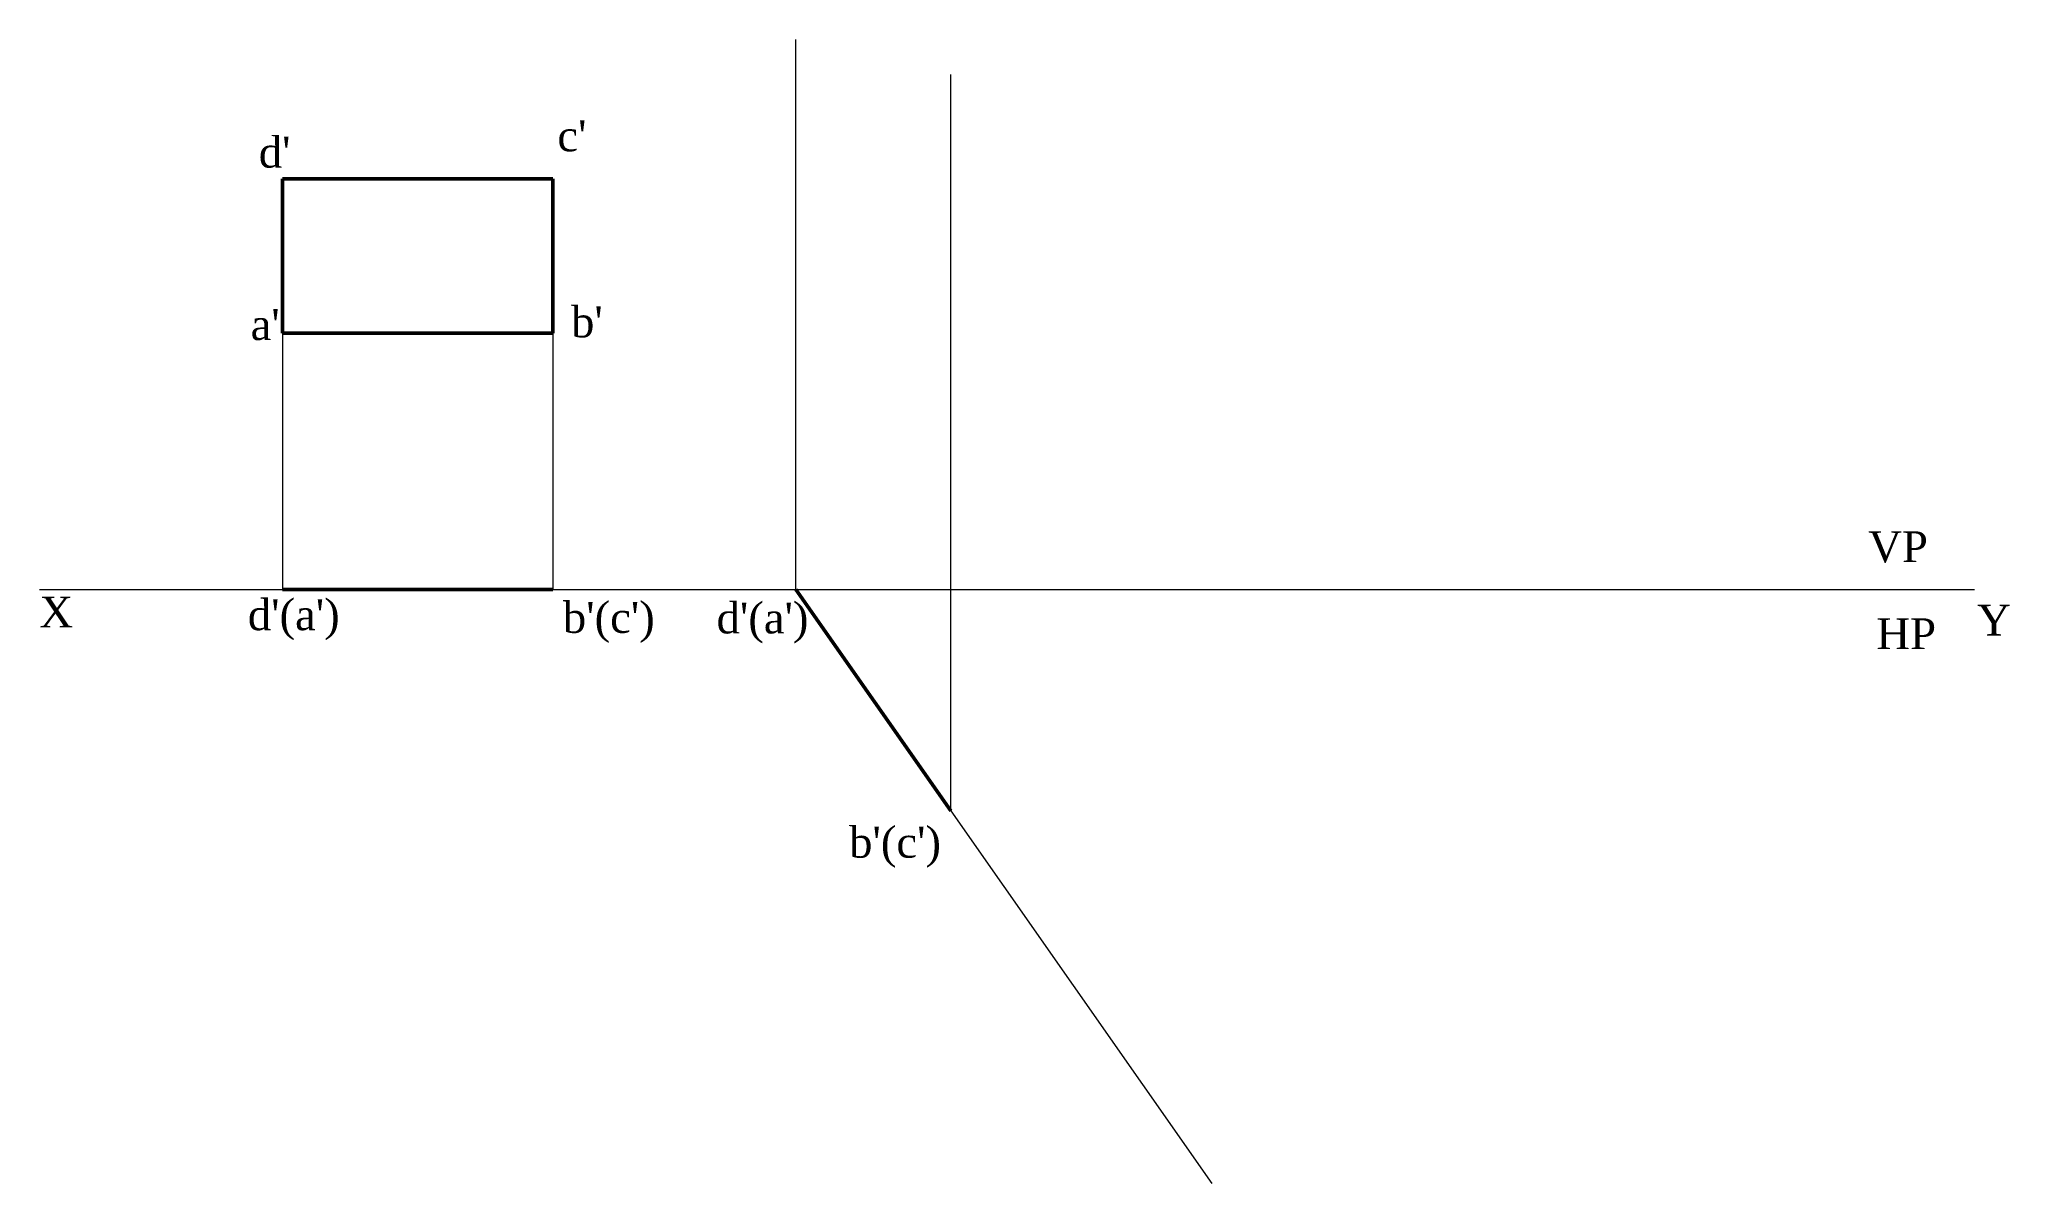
# Paper-space layout 'plane4' of a CAD drawing. Header units: millimetres. Extents: x 11 to 266, y 2 to 150.
import ezdxf

# ---------------------------------------------------------------- set-up
doc = ezdxf.new("R2010")
doc.units = ezdxf.units.MM
doc.linetypes.add('CENTERX2', pattern=[101.6, 63.5, -12.7, 12.7, -12.7])
for name, color, linetype, lineweight in [('projection line', 250, 'Continuous', 5), ('text', 212, 'CENTERX2', 5), ('visible line', 5, 'CENTERX2', 50), ('xy', 1, 'Continuous', 15)]:
    doc.layers.add(name, color=color, linetype=linetype, lineweight=lineweight)
doc.styles.get("Standard").update_dxf_attribs({"font": 'times.ttf', "height": 4})

psp = doc.layouts.new('plane4')

# ---------------------------------------------------------------- linework, layer by layer
at = {"layer": 'projection line'}
for p, q in [((108.64, 78.72), (108.64, 149.96)), ((128.71, 50.05), (128.71, 145.42)), ((42.14, 111.91), (42.14, 78.72)), ((77.14, 111.91), (77.14, 78.72)), ((108.64, 78.72), (162.53, 1.76)), ((128.71, 50.05), (128.71, 50.05))]:
    psp.add_line(p, q, dxfattribs=at)
at = {"layer": 'visible line'}
for p, q in [((42.14, 78.72), (77.14, 78.72)), ((108.64, 78.72), (128.71, 50.05))]:
    psp.add_line(p, q, dxfattribs=at)
psp.add_lwpolyline([(42.14, 131.91), (77.14, 131.91), (77.14, 111.91), (42.14, 111.91)], close=True, dxfattribs=at)
at = {"layer": 'xy'}
psp.add_line((10.64, 78.72), (261.29, 78.72), dxfattribs=at)

# ---------------------------------------------------------------- texts
at = {"layer": 'text'}
for s, p in [("c'", (77.74, 135.47)), ("d'", (39.06, 133.35)), ("a'", (38, 111.02)), ("b'", (79.51, 111.37)), ('VP', (247.54, 82.25)), ('X', (10.64, 73.79)), ("d'(a')", (37.64, 73.44)), ("b'(c')", (78.45, 73.09)), ("d'(a')", (98.36, 73.02)), ('Y', (261.64, 72.74)), ('HP', (248.6, 70.98)), ("b'(c')", (115.53, 43.97))]:
    psp.add_text(s, height=4, dxfattribs=at).set_placement(p)

doc.saveas('drawing.dxf')
